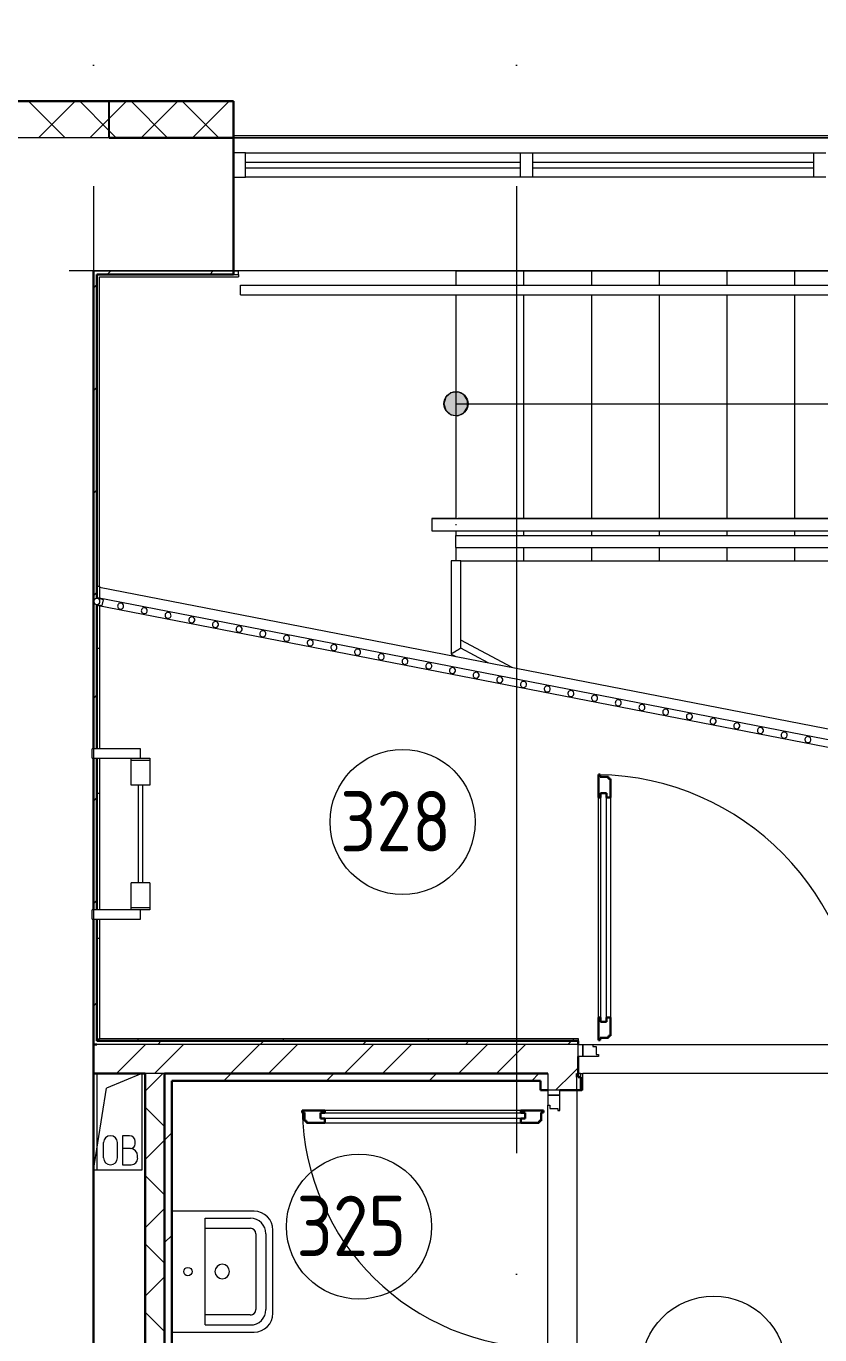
# Model space of a CAD drawing. Header units: millimetres. Extents: x -421858 to 614926, y -468665 to 141641.
# Drawn here: x 274618 to 277901, y 24836 to 30248 of the extents above; entities that cross this region are included whole.
import ezdxf

# ---------------------------------------------------------------- set-up
doc = ezdxf.new("R2010")
doc.units = ezdxf.units.MM
doc.linetypes.add('ADSK_Линия сетки', pattern=[25, 20, -2.5, 0, -2.5])
for name, color, linetype, lineweight in [('Витраж', 7, 'Continuous', 9), ('Двери', 252, 'Continuous', 9), ('Лестницы', 252, 'Continuous', 9), ('Линии', 252, 'Continuous', 9), ('Марки помещений', 252, 'Continuous', 20), ('Обобщенные модели', 252, 'Continuous', 18), ('Оборудование', 8, 'Continuous', 18), ('Ограждение', 252, 'Continuous', 9), ('Оси', 252, 'Continuous', 9), ('Панели витража', 252, 'Continuous', 9), ('Перекрытие', 252, 'Continuous', 18), ('Стены внутренние', 7, 'Continuous', 18), ('Стены наружные', 7, 'Continuous', 18), ('Стены штриховка', 252, 'Continuous', 9), ('Стрелки вверх', 252, 'Continuous', 18)]:
    doc.layers.add(name, color=color, linetype=linetype, lineweight=lineweight)
doc.layers.add('Двери открывание', color=7, linetype='Continuous', lineweight=9, true_color=0xc0c0c0)
doc.styles.add('GOST Common_2', font='', dxfattribs={"width": 0.9, "height": 250})
doc.styles.get('GOST Common_2').set_extended_font_data('GOST type B')

# ---------------------------------------------------------------- blocks, each defined once
blk = doc.blocks.new('3 этаж')
at = {"layer": 'Стрелки вверх', "true_color": 0x636466}
h = blk.add_hatch(color=251, dxfattribs=at)
edge = h.paths.add_edge_path()
edge.add_arc((276395.8, 28686.6), 50, 0, 360)
blk.add_hatch(color=251, dxfattribs=at).paths.add_polyline_path([(276402.9, 28637.1), (276428.5, 28648.8), (276443.8, 28672.5), (276443.8, 28700.6), (276428.5, 28724.3), (276402.9, 28736), (276375, 28732), (276353.7, 28713.6), (276345.8, 28686.6), (276353.7, 28659.5), (276375, 28641.1)])
at = {"layer": 'Витраж', "color": 251, "lineweight": 18, "true_color": 0x636466}
for p, q in [((275525.9, 29724.1), (275475.9, 29724.1)), ((275475.9, 29624.1), (275475.9, 29724.1)), ((275525.9, 29624.1), (275525.9, 29724.1)), ((275475.9, 29624.1), (275525.9, 29624.1))]:
    blk.add_line(p, q, dxfattribs=at)
at = {"layer": 'Витраж', "color": 251, "true_color": 0x636466}
for p, q in [((275525.9, 29724.1), (276663.4, 29724.1)), ((276713.4, 29724.1), (277875.9, 29724.1)), ((276663.4, 29624.1), (275525.9, 29624.1)), ((277875.9, 29624.1), (276713.4, 29624.1))]:
    blk.add_line(p, q, dxfattribs=at)
at = {"layer": 'Витраж', "color": 251, "lineweight": 18, "true_color": 0x636466, "extrusion": (0, 0, -1)}
for p, q in [((276663.4, 29624.1), (276663.4, 29724.1)), ((276663.4, 29724.1), (276713.4, 29724.1)), ((276713.4, 29624.1), (276713.4, 29724.1)), ((277875.9, 29624.1), (277875.9, 29724.1)), ((277875.9, 29724.1), (277925.9, 29724.1)), ((276713.4, 29624.1), (276663.4, 29624.1)), ((277925.9, 29624.1), (277875.9, 29624.1))]:
    blk.add_line(p, q, dxfattribs=at)
at = {"layer": 'Двери', "color": 251, "lineweight": 30, "true_color": 0x636466}
for p, q in [((276984.8, 27152.6), (276992.8, 27152.6)), ((276984.8, 27058.6), (276984.8, 27152.6)), ((276992.8, 27152.6), (276992.8, 27143.6)), ((276992.8, 27143.6), (277026.8, 27143.6)), ((277026.8, 27143.6), (277026.8, 27134.6)), ((277026.8, 27134.6), (277034.8, 27134.6)), ((277034.8, 27134.6), (277034.8, 27058.6)), ((276993.8, 27076.6), (276993.8, 27058.6)), ((277017.8, 27076.6), (276993.8, 27076.6)), ((277017.8, 27058.6), (277017.8, 27076.6)), ((276993.8, 27058.6), (276984.8, 27058.6)), ((277034.8, 27058.6), (277017.8, 27058.6)), ((276984.8, 26054.6), (276984.8, 26148.6)), ((276993.8, 26148.6), (276984.8, 26148.6)), ((276993.8, 26130.6), (276993.8, 26148.6)), ((277017.8, 26148.6), (277017.8, 26130.6)), ((277034.8, 26148.6), (277017.8, 26148.6)), ((277034.8, 26148.6), (277034.8, 26072.6)), ((277017.8, 26130.6), (276993.8, 26130.6)), ((276992.8, 26054.6), (276984.8, 26054.6)), ((276992.8, 26063.6), (276992.8, 26054.6)), ((277026.8, 26063.6), (276992.8, 26063.6)), ((277026.8, 26072.6), (277026.8, 26063.6)), ((277034.8, 26072.6), (277026.8, 26072.6)), ((275853.8, 25762.9), (275759.8, 25762.9)), ((275759.8, 25762.9), (275759.8, 25754.9)), ((275759.8, 25754.9), (275768.8, 25754.9)), ((275768.8, 25754.9), (275768.8, 25720.9)), ((275768.8, 25720.9), (275777.8, 25720.9)), ((275777.8, 25720.9), (275777.8, 25712.9)), ((275777.8, 25712.9), (275853.8, 25712.9)), ((275835.8, 25753.9), (275853.8, 25753.9)), ((275835.8, 25729.9), (275835.8, 25753.9)), ((275853.8, 25729.9), (275835.8, 25729.9)), ((275853.8, 25753.9), (275853.8, 25762.9)), ((275853.8, 25712.9), (275853.8, 25729.9)), ((276757.8, 25762.9), (276663.8, 25762.9)), ((276663.8, 25753.9), (276663.8, 25762.9)), ((276681.8, 25753.9), (276663.8, 25753.9)), ((276663.8, 25729.9), (276681.8, 25729.9)), ((276663.8, 25712.9), (276663.8, 25729.9)), ((276663.8, 25712.9), (276739.8, 25712.9)), ((276681.8, 25729.9), (276681.8, 25753.9)), ((276739.8, 25712.9), (276739.8, 25720.9)), ((276739.8, 25720.9), (276748.8, 25720.9)), ((276748.8, 25720.9), (276748.8, 25754.9)), ((276748.8, 25754.9), (276757.8, 25754.9)), ((276757.8, 25754.9), (276757.8, 25762.9))]:
    blk.add_line(p, q, dxfattribs=at)
at = {"layer": 'Двери', "color": 251, "true_color": 0x636466}
for p, q in [((276993.8, 27076.6), (276993.8, 26130.6)), ((277017.8, 27076.6), (276993.8, 27076.6)), ((277017.8, 26130.6), (277017.8, 27076.6)), ((276984.8, 26148.6), (276984.8, 27058.6)), ((277034.8, 27058.6), (277034.8, 26148.6)), ((276993.8, 26130.6), (277017.8, 26130.6)), ((276900.8, 26036.6), (276920.8, 26036.6)), ((276900.8, 25986.6), (276900.8, 26036.6)), ((276920.8, 26036.6), (276920.8, 25986.6)), ((276920.8, 26036.6), (276961.8, 26036.6)), ((276920.8, 25986.6), (276920.8, 26036.6)), ((276961.8, 26036.6), (276961.8, 26028.6)), ((276920.8, 25986.6), (276900.8, 25986.6)), ((276984.8, 25986.6), (276920.8, 25986.6)), ((276961.8, 26028.6), (276975.8, 26028.6)), ((276975.8, 26028.6), (276975.8, 25994.6)), ((276975.8, 25994.6), (276984.8, 25994.6)), ((276984.8, 25994.6), (276984.8, 25986.6)), ((276825.8, 25846.9), (276775.8, 25846.9)), ((276775.8, 25846.9), (276775.8, 25826.9)), ((276775.8, 25826.9), (276825.8, 25826.9)), ((276825.8, 25826.9), (276775.8, 25826.9)), ((276775.8, 25826.9), (276775.8, 25785.9)), ((276825.8, 25826.9), (276825.8, 25846.9)), ((276825.8, 25762.9), (276825.8, 25826.9)), ((276775.8, 25785.9), (276783.8, 25785.9)), ((276783.8, 25785.9), (276783.8, 25771.9)), ((276783.8, 25771.9), (276817.8, 25771.9)), ((276817.8, 25771.9), (276817.8, 25762.9)), ((275835.8, 25753.9), (276681.8, 25753.9)), ((275835.8, 25729.9), (275835.8, 25753.9)), ((276681.8, 25729.9), (275835.8, 25729.9)), ((276663.8, 25762.9), (275853.8, 25762.9)), ((275853.8, 25712.9), (276663.8, 25712.9)), ((276681.8, 25753.9), (276681.8, 25729.9)), ((276817.8, 25762.9), (276825.8, 25762.9))]:
    blk.add_line(p, q, dxfattribs=at)
at = {"layer": 'Двери открывание', "color": 251, "true_color": 0x636466}
for centre, radius, start, end in [((276966.8, 26054.6), 1098, 0, 89.0607), ((276757.8, 25780.9), 998, 181.0334, 270)]:
    blk.add_arc(centre, radius, start, end, dxfattribs=at)
at = {"layer": 'Лестницы', "color": 251, "true_color": 0x636466}
for p, q in [((276395.8, 29236.6), (276395.8, 29176.6)), ((276395.8, 29236.6), (276675.8, 29236.6)), ((276395.8, 29236.6), (276395.8, 29176.6)), ((276675.8, 29236.6), (276955.8, 29236.6)), ((276675.8, 29236.6), (276675.8, 29176.6)), ((276675.8, 29236.6), (276675.8, 29176.6)), ((276955.8, 29236.6), (277235.8, 29236.6)), ((276955.8, 29236.6), (276955.8, 29176.6)), ((276955.8, 29236.6), (276955.8, 29176.6)), ((277235.8, 29236.6), (277515.8, 29236.6)), ((277235.8, 29236.6), (277235.8, 29176.6)), ((277235.8, 29236.6), (277235.8, 29176.6)), ((277515.8, 29236.6), (277795.8, 29236.6)), ((277515.8, 29236.6), (277515.8, 29176.6)), ((277515.8, 29236.6), (277515.8, 29176.6)), ((277795.8, 29236.6), (278075.8, 29236.6)), ((277795.8, 29236.6), (277795.8, 29176.6)), ((277795.8, 29236.6), (277795.8, 29176.6)), ((276395.8, 29136.6), (276395.8, 28211.6)), ((276395.8, 29136.6), (276395.8, 28211.6)), ((276675.8, 29136.6), (276675.8, 28211.6)), ((276675.8, 29136.6), (276675.8, 28211.6)), ((276955.8, 29136.6), (276955.8, 28211.6)), ((276955.8, 29136.6), (276955.8, 28211.6)), ((277235.8, 29136.6), (277235.8, 28211.6)), ((277235.8, 29136.6), (277235.8, 28211.6)), ((277515.8, 29136.6), (277515.8, 28211.6)), ((277515.8, 29136.6), (277515.8, 28211.6)), ((277795.8, 29136.6), (277795.8, 28211.6)), ((277795.8, 29136.6), (277795.8, 28211.6)), ((276395.8, 28161.6), (276395.8, 28141.6)), ((276395.8, 28161.6), (276395.8, 28141.6)), ((276675.8, 28161.6), (276675.8, 28141.6)), ((276675.8, 28161.6), (276675.8, 28141.6)), ((276955.8, 28161.6), (276955.8, 28141.6)), ((276955.8, 28161.6), (276955.8, 28141.6)), ((277235.8, 28161.6), (277235.8, 28141.6)), ((277235.8, 28161.6), (277235.8, 28141.6)), ((277515.8, 28161.6), (277515.8, 28141.6)), ((277515.8, 28161.6), (277515.8, 28141.6)), ((277795.8, 28161.6), (277795.8, 28141.6)), ((277795.8, 28161.6), (277795.8, 28141.6)), ((276395.8, 28091.6), (276395.8, 28036.6)), ((276395.8, 28091.6), (276395.8, 28036.6)), ((276675.8, 28091.6), (276675.8, 28036.6)), ((276675.8, 28091.6), (276675.8, 28036.6)), ((276955.8, 28091.6), (276955.8, 28036.6)), ((276955.8, 28091.6), (276955.8, 28036.6)), ((277235.8, 28091.6), (277235.8, 28036.6)), ((277235.8, 28091.6), (277235.8, 28036.6)), ((277515.8, 28091.6), (277515.8, 28036.6)), ((277515.8, 28091.6), (277515.8, 28036.6)), ((277795.8, 28091.6), (277795.8, 28036.6)), ((277795.8, 28091.6), (277795.8, 28036.6)), ((276415.8, 28036.6), (276675.8, 28036.6)), ((276675.8, 28036.6), (276955.8, 28036.6)), ((276955.8, 28036.6), (277235.8, 28036.6)), ((277235.8, 28036.6), (277515.8, 28036.6)), ((277515.8, 28036.6), (277795.8, 28036.6)), ((277795.8, 28036.6), (278075.8, 28036.6))]:
    blk.add_line(p, q, dxfattribs=at)
at = {"layer": 'Линии', "color": 251, "lineweight": 18, "ltscale": 200, "true_color": 0x636466}
for p, q in [((275095.8, 25916.6), (274949.9, 25855.5)), ((275095.8, 25916.6), (275095.8, 25516.6)), ((274895.8, 25516.6), (274949.9, 25855.5)), ((275045.8, 25659.1), (275015.8, 25659.1)), ((275015.8, 25659.1), (275015.8, 25539.1)), ((274938.3, 25567.8), (274938.3, 25630.4)), ((274995.6, 25567.8), (274995.6, 25630.4)), ((275049.1, 25605.7), (275015.8, 25605.7)), ((275069.1, 25625.7), (275069.1, 25635.7)), ((275079.1, 25565.7), (275079.1, 25575.7)), ((275095.8, 25516.6), (274895.8, 25516.6)), ((275015.8, 25539.1), (275052.5, 25539.1))]:
    blk.add_line(p, q, dxfattribs=at)
at = {"layer": 'Линии', "color": 251, "lineweight": 18, "true_color": 0x636466}
for centre, radius, start, end in [((274966.9, 25630.4), 28.7, 0, 180), ((275045.8, 25635.7), 23.3, 0, 90), ((275049.1, 25625.7), 20, 270, 0), ((275049.1, 25575.7), 30, 0, 90), ((274966.9, 25567.8), 28.7, 180, 0), ((275052.5, 25565.7), 26.7, 270, 0)]:
    blk.add_arc(centre, radius, start, end, dxfattribs=at)
at = {"layer": 'Марки помещений', "color": 251, "true_color": 0x636466}
for centre in [(276174.9, 26956.9), (275994.5, 25283.2), (277461.8, 24695.7)]:
    blk.add_circle(centre, 300, dxfattribs=at)
at = {"layer": 'Обобщенные модели', "color": 251, "true_color": 0x636466}
for p, q in [((275560.8, 25346.9), (275220.8, 25346.9)), ((275358.8, 25317.4), (275545.9, 25317.4)), ((275358.8, 24876.3), (275358.8, 25317.4)), ((275358.8, 25276.1), (275545.9, 25276.1)), ((275568.2, 25253.9), (275568.2, 24939.8)), ((275609.5, 25253.9), (275609.5, 24939.8)), ((275638.8, 25096.9), (275638.8, 25268.9)), ((275638.8, 24924.8), (275638.8, 25096.9)), ((275545.9, 24917.6), (275358.8, 24917.6)), ((275220.8, 24846.8), (275560.8, 24846.8)), ((275358.8, 24876.3), (275545.9, 24876.3))]:
    blk.add_line(p, q, dxfattribs=at)
blk.add_circle((275287.1, 25096.8), 17.5, dxfattribs=at)
for centre, radius, start, end in [((275560.8, 25268.9), 78, 0, 90), ((275545.9, 25253.9), 63.6, 0, 90), ((275545.9, 25253.9), 22.3, 0, 90), ((275428.9, 25097.3), 30, 90, 270), ((275428.9, 25097.3), 30, 270, 90), ((275545.9, 24939.8), 63.6, 270, 0), ((275545.9, 24939.8), 22.3, 270, 0), ((275560.8, 24924.8), 78, 270, 0)]:
    blk.add_arc(centre, radius, start, end, dxfattribs=at)
at = {"layer": 'Оборудование', "color": 251, "true_color": 0x636466}
for p, q in [((275090.8, 27259.2), (274890.6, 27259.2)), ((274890.6, 27221.1), (274890.6, 27259.2)), ((275090.8, 27221.1), (275090.8, 27259.2)), ((274890.6, 27221.1), (275052.7, 27221.1)), ((275052.7, 27211.1), (275052.7, 27221.1)), ((275052.7, 27221.1), (275128.9, 27221.1)), ((275052.7, 27109.5), (275052.7, 27211.1)), ((275128.9, 27211.1), (275052.7, 27211.1)), ((275128.9, 27221.1), (275128.9, 27211.1)), ((275128.9, 27211.1), (275128.9, 27109.5)), ((275128.9, 27109.5), (275052.7, 27109.5)), ((275080.8, 27109.5), (275080.8, 26704.5)), ((275100.8, 26704.5), (275100.8, 27109.5)), ((275052.7, 26602.9), (275052.7, 26704.5)), ((275128.9, 26704.5), (275052.7, 26704.5)), ((275128.9, 26704.5), (275128.9, 26602.9)), ((275052.7, 26592.9), (274890.6, 26592.9)), ((274890.6, 26554.8), (274890.6, 26592.9)), ((275052.7, 26592.9), (275052.7, 26602.9)), ((275052.7, 26602.9), (275128.9, 26602.9)), ((275128.9, 26592.9), (275052.7, 26592.9)), ((275090.8, 26554.8), (275090.8, 26592.9)), ((275128.9, 26602.9), (275128.9, 26592.9)), ((274890.6, 26554.8), (275090.8, 26554.8))]:
    blk.add_line(p, q, dxfattribs=at)
at = {"layer": 'Ограждение', "color": 251, "true_color": 0x636466}
for p, q in [((274920.8, 29211.6), (275495.8, 29211.6)), ((274920.8, 27932.4), (274920.8, 29211.6)), ((275475.9, 29221.6), (275495.8, 29221.6)), ((275495.8, 29221.6), (275495.8, 29211.6)), ((275504.8, 29176.6), (275929.9, 29176.6)), ((275504.8, 29136.6), (275504.8, 29176.6)), ((275929.9, 29176.6), (276115.8, 29176.6)), ((276115.8, 29176.6), (279755.8, 29176.6)), ((275504.8, 29136.6), (275929.9, 29136.6)), ((275929.9, 29136.6), (276115.8, 29136.6)), ((276115.8, 29136.6), (279755.8, 29136.6)), ((276396.2, 28211.6), (276295.8, 28211.6)), ((276295.8, 28211.6), (276295.8, 28161.6)), ((276295.8, 28211.6), (276395.8, 28211.6)), ((276395.8, 28211.6), (279755.8, 28211.6)), ((279763.6, 28211.6), (276403.6, 28211.6)), ((276295.8, 28188.9), (276295.8, 28184.2)), ((276295.8, 28161.6), (276396.2, 28161.6)), ((276295.8, 28161.6), (276395.8, 28161.6)), ((276395.8, 28161.6), (279755.8, 28161.6)), ((276403.6, 28161.6), (279763.6, 28161.6)), ((276395.8, 28141.6), (279755.8, 28141.6)), ((276395.8, 28091.6), (276395.8, 28141.6)), ((276395.8, 28091.6), (279755.8, 28091.6)), ((276375.8, 28036.6), (276375.8, 27651.5)), ((276415.8, 28036.6), (276375.8, 28036.6)), ((276415.8, 27675.5), (276415.8, 28036.6)), ((274910.8, 27932.4), (274920.8, 27932.4)), ((274920.8, 27932.4), (274920.8, 27882.1)), ((274913.6, 27883.5), (274913.3, 27881.5)), ((279323.2, 27026.4), (274913.6, 27883.5)), ((274910.8, 27853.5), (279320.3, 26996.4)), ((274920.8, 27851.6), (274920.8, 27259.2)), ((276528.6, 27615), (276415.8, 27675.5)), ((276375.8, 27651.5), (276395.8, 27640.8)), ((274920.8, 27221.2), (274920.8, 26592.9)), ((274920.8, 26554.9), (274920.8, 26061.6)), ((274920.8, 26061.6), (274910.8, 26051.6)), ((274910.8, 26051.6), (274920.8, 26061.6)), ((274920.8, 26061.6), (276900.8, 26061.6)), ((276900.8, 26061.6), (276900.8, 26051.6)), ((276910.8, 25916.6), (276920.8, 25916.6)), ((276910.8, 25916.6), (276910.8, 25901.6)), ((276920.8, 25846.9), (276920.8, 25916.6)), ((276920.8, 25846.9), (276915.8, 25846.9))]:
    blk.add_line(p, q, dxfattribs=at)
at = {"layer": 'Ограждение', "color": 251, "lineweight": 18, "true_color": 0x636466}
for p, q in [((274937.7, 27876.3), (274913.2, 27881.1)), ((274910.8, 27856.1), (274932.9, 27851.8)), ((274932.9, 27851.8), (274937.7, 27876.3))]:
    blk.add_line(p, q, dxfattribs=at)
at = {"layer": 'Ограждение', "color": 251, "linetype": 'Continuous', "true_color": 0x636466}
for p, q in [((274910.8, 27676.3), (274920.1, 27676.3)), ((274910.8, 27076.3), (274920.8, 27076.3)), ((274910.8, 26476.3), (274920.8, 26476.3)), ((275081.8, 26051.6), (275081.8, 26061.6)), ((275681.8, 26051.6), (275681.8, 26061.6)), ((276281.8, 26051.6), (276281.8, 26061.6)), ((276881.8, 26051.6), (276881.8, 26061.6))]:
    blk.add_line(p, q, dxfattribs=at)
at = {"layer": 'Ограждение', "color": 251, "lineweight": 18, "true_color": 0x636466}
for centre, start, end in [((274910.8, 27868.8), 79, 259), ((274910.8, 27868.8), 259, 79), ((275008.8, 27849.7), 79, 259), ((275008.8, 27849.7), 259, 79), ((275106.8, 27830.7), 79, 259), ((275106.8, 27830.7), 259, 79), ((275204.8, 27811.6), 79, 259), ((275204.8, 27811.6), 259, 79), ((275302.9, 27792.6), 79, 259), ((275302.9, 27792.6), 259, 79), ((275400.9, 27773.5), 79, 259), ((275400.9, 27773.5), 259, 79), ((275498.9, 27754.5), 79, 259), ((275498.9, 27754.5), 259, 79), ((275596.9, 27735.4), 79, 259), ((275596.9, 27735.4), 259, 79), ((275695, 27716.4), 79, 259), ((275695, 27716.4), 259, 79), ((275793, 27697.3), 79, 259), ((275793, 27697.3), 259, 79), ((275891, 27678.3), 79, 259), ((275891, 27678.3), 259, 79), ((275989, 27659.2), 79, 259), ((275989, 27659.2), 259, 79), ((276087, 27640.2), 79, 259), ((276087, 27640.2), 259, 79), ((276185.1, 27621.1), 79, 259), ((276185.1, 27621.1), 259, 79), ((276283.1, 27602), 79, 259), ((276283.1, 27602), 259, 79), ((276381.1, 27583), 79, 259), ((276381.1, 27583), 259, 79), ((276479.1, 27563.9), 79, 259), ((276479.1, 27563.9), 259, 79), ((276577.2, 27544.9), 79, 259), ((276577.2, 27544.9), 259, 79), ((276675.2, 27525.8), 79, 259), ((276675.2, 27525.8), 259, 79), ((276773.2, 27506.8), 79, 259), ((276773.2, 27506.8), 259, 79), ((276871.2, 27487.7), 79, 259), ((276871.2, 27487.7), 259, 79), ((276969.2, 27468.7), 79, 259), ((276969.2, 27468.7), 259, 79), ((277067.3, 27449.6), 79, 259), ((277067.3, 27449.6), 259, 79), ((277165.3, 27430.6), 79, 259), ((277165.3, 27430.6), 259, 79), ((277263.3, 27411.5), 79, 259), ((277263.3, 27411.5), 259, 79), ((277361.3, 27392.5), 79, 259), ((277361.3, 27392.5), 259, 79), ((277459.4, 27373.4), 79, 259), ((277459.4, 27373.4), 259, 79), ((277557.4, 27354.3), 79, 259), ((277557.4, 27354.3), 259, 79), ((277655.4, 27335.3), 79, 259), ((277655.4, 27335.3), 259, 79), ((277753.4, 27316.2), 79, 259), ((277753.4, 27316.2), 259, 79), ((277851.4, 27297.2), 79, 259), ((277851.4, 27297.2), 259, 79)]:
    blk.add_arc(centre, 12.5, start, end, dxfattribs=at)
at = {"layer": 'Ограждение', "color": 251, "true_color": 0x636466}
blk.add_open_spline([(276395.8, 28188.5), (276395.8, 28187.8), (276395.8, 28186.6), (276395.8, 28185.3), (276395.8, 28184.6)], degree=3, dxfattribs=at)
blk.add_open_spline([(276415.8, 27675.5), (276415.8, 27675.5), (276415.3, 27675.2), (276413.6, 27674.2), (276411.7, 27673), (276410, 27672), (276408, 27670.8), (276405.8, 27669.5), (276403.5, 27668.1), (276401, 27666.6), (276398.4, 27665.1), (276395.8, 27663.5), (276393.2, 27661.9), (276390.6, 27660.4), (276388.1, 27658.9), (276385.8, 27657.5), (276383.6, 27656.2), (276381.6, 27655), (276379.9, 27654), (276377.9, 27652.8), (276376.2, 27651.8), (276375.8, 27651.5), (276375.8, 27651.5)], degree=3, knots=[0, 0, 0, 0, 0.083333, 0.166667, 0.208333, 0.25, 0.291667, 0.333333, 0.375, 0.416667, 0.458333, 0.5, 0.541667, 0.583333, 0.625, 0.666667, 0.708333, 0.75, 0.791667, 0.833333, 0.916667, 1, 1, 1, 1], dxfattribs=at)
at = {"layer": 'Оси', "color": 251, "linetype": 'ADSK_Линия сетки', "ltscale": 200, "true_color": 0x636466}
for p, q in [((274895.8, 34587.2), (274895.8, -31389.6)), ((276645.8, 34587.2), (276645.8, -31389.6)), ((308795.8, 29236.6), (237073.5, 29236.6))]:
    blk.add_line(p, q, dxfattribs=at)
at = {"layer": 'Панели витража', "color": 251, "lineweight": 18, "true_color": 0x636466}
for p, q in [((275525.9, 29686.6), (276663.4, 29686.6)), ((275525.9, 29661.6), (275525.9, 29686.6)), ((276663.4, 29661.6), (276663.4, 29686.6)), ((276713.4, 29686.6), (277875.9, 29686.6)), ((276713.4, 29661.6), (276713.4, 29686.6)), ((277875.9, 29661.6), (277875.9, 29686.6)), ((276663.4, 29661.6), (275525.9, 29661.6)), ((277875.9, 29661.6), (276713.4, 29661.6))]:
    blk.add_line(p, q, dxfattribs=at)
at = {"layer": 'Перекрытие', "color": 251, "true_color": 0x636466}
for p, q in [((276395.8, 29236.6), (275495.8, 29236.6)), ((274920.8, 27927.5), (279504.3, 27036.6)), ((276628.2, 27595.6), (276415.7, 27709.5)), ((275095.8, 25916.6), (275095.8, 25516.6)), ((275095.8, 25516.6), (274895.8, 25516.6))]:
    blk.add_line(p, q, dxfattribs=at)
at = {"layer": 'Стены внутренние', "color": 251, "lineweight": 30, "true_color": 0x636466}
for p, q in [((275475.9, 29938.6), (273245.8, 29938.6)), ((275475.9, 29236.6), (275475.9, 29938.6)), ((275475.9, 29786.6), (274960.8, 29786.6)), ((274895.8, 29236.6), (274895.8, 27259.2)), ((274895.8, 27221.1), (274895.8, 26592.9)), ((274895.8, 25916.6), (274895.8, 23376.6))]:
    blk.add_line(p, q, dxfattribs=at)
at = {"layer": 'Стены внутренние', "color": 251, "linetype": 'Continuous', "lineweight": 9, "true_color": 0x636466}
for p, q in [((274778.8, 29786.6), (274628.8, 29936.6)), ((274669.3, 29786.6), (274819.3, 29936.6)), ((274714.2, 29936.6), (274713.1, 29938.6)), ((274958.8, 29818.7), (274840.9, 29936.6)), ((274962.8, 29867.9), (275031.4, 29936.6)), ((275203.1, 29786.6), (275053.1, 29936.6)), ((275093.5, 29786.6), (275243.5, 29936.6)), ((275415.2, 29786.6), (275265.2, 29936.6)), ((275305.7, 29786.6), (275455.7, 29936.6)), ((275444.1, 29938.6), (275442.9, 29936.6)), ((274958.8, 29908.3), (274960.8, 29908.3)), ((274960.8, 29908.3), (274962.8, 29908.3)), ((274881.4, 29786.6), (274958.8, 29863.9)), ((274990.9, 29786.6), (274962.8, 29814.7))]:
    blk.add_line(p, q, dxfattribs=at)
at = {"layer": 'Стены внутренние', "color": 251, "true_color": 0x636466}
for p, q in [((274960.8, 29786.6), (273245.8, 29786.6)), ((275475.9, 29786.6), (282640.8, 29786.6)), ((274895.8, 29236.6), (275475.9, 29236.6))]:
    blk.add_line(p, q, dxfattribs=at)
at = {"layer": 'Стены наружные', "color": 251, "true_color": 0x636466}
for p, q in [((275475.9, 29796.6), (280285.9, 29796.6)), ((280285.9, 29786.6), (275475.9, 29786.6)), ((275475.9, 29236.6), (275495.8, 29236.6)), ((275495.8, 29221.6), (275495.8, 29236.6)), ((276961.8, 26036.6), (278069.8, 26036.6)), ((274910.8, 25916.6), (274910.8, 25516.6)), ((276910.8, 25916.6), (276900.8, 25916.6)), ((278130.8, 25916.6), (276920.8, 25916.6)), ((276895.8, 25846.9), (276895.8, 24716.9)), ((276775.8, 24777.9), (276775.8, 25785.9))]:
    blk.add_line(p, q, dxfattribs=at)
at = {"layer": 'Стены наружные', "color": 251, "linetype": 'Continuous', "lineweight": 9, "true_color": 0x636466}
for p, q in [((274952.8, 29221.6), (274967.8, 29236.6)), ((275377.1, 29221.6), (275392.1, 29236.6)), ((274895.8, 29164.5), (274910.8, 29179.5)), ((274895.8, 28740.3), (274910.8, 28755.3)), ((274895.8, 28316), (274910.8, 28331)), ((274895.8, 27891.7), (274910.8, 27906.7)), ((274895.8, 27467.5), (274910.8, 27482.5)), ((274895.8, 27043.2), (274910.8, 27058.2)), ((274895.8, 26618.9), (274910.8, 26633.9)), ((274895.8, 26194.7), (274910.8, 26209.7)), ((274991.5, 25916.6), (275111.5, 26036.6)), ((275148.7, 25916.6), (275268.7, 26036.6)), ((275161.9, 26036.6), (275176.9, 26051.6)), ((275463, 25916.6), (275583, 26036.6)), ((275586.2, 26036.6), (275601.2, 26051.6)), ((275620.2, 25916.6), (275740.2, 26036.6)), ((275934.5, 25916.6), (276054.5, 26036.6)), ((276010.4, 26036.6), (276025.4, 26051.6)), ((276091.6, 25916.6), (276211.6, 26036.6)), ((276405.9, 25916.6), (276525.9, 26036.6)), ((276434.7, 26036.6), (276449.7, 26051.6)), ((276563.1, 25916.6), (276683.1, 26036.6)), ((276859, 26036.6), (276874, 26051.6)), ((276877.4, 25916.6), (276900.8, 25939.9)), ((275110.8, 25844), (275183.3, 25916.6)), ((275436.2, 25886.6), (275466.2, 25916.6)), ((275860.4, 25886.6), (275890.4, 25916.6)), ((276284.7, 25886.6), (276314.7, 25916.6)), ((276709, 25886.6), (276739, 25916.6)), ((276807.7, 25846.9), (276877.4, 25916.6)), ((276910.8, 25876.2), (276915.8, 25881.2)), ((275190.8, 25697.6), (275110.8, 25777.6)), ((275190.8, 25641.2), (275220.8, 25671.2)), ((275110.8, 25561.2), (275190.8, 25641.2)), ((275190.8, 25414.8), (275110.8, 25494.8)), ((275110.8, 25278.3), (275190.8, 25358.3)), ((275190.8, 25216.9), (275220.8, 25246.9)), ((275190.8, 25131.9), (275110.8, 25211.9)), ((275110.8, 24995.5), (275190.8, 25075.5)), ((275190.8, 24849.1), (275110.8, 24929.1))]:
    blk.add_line(p, q, dxfattribs=at)
at = {"layer": 'Стены наружные', "color": 251, "lineweight": 30, "true_color": 0x636466}
for p, q in [((275475.9, 29221.6), (275475.9, 29236.6)), ((274910.8, 29221.6), (275475.9, 29221.6)), ((274910.8, 29221.6), (274910.8, 27880.6)), ((274910.8, 27857), (274910.8, 27259.2)), ((274910.8, 27221.2), (274910.8, 26592.9)), ((274895.8, 25916.6), (274895.8, 26554.8)), ((274910.8, 26554.9), (274910.8, 26051.6)), ((274895.8, 26036.6), (274910.8, 26036.6)), ((276900.8, 26051.6), (274910.8, 26051.6)), ((276900.8, 26051.6), (276900.8, 26036.6)), ((276900.8, 25901.6), (276900.8, 25986.6)), ((274895.8, 25916.6), (275110.8, 25916.6)), ((275110.8, 25916.6), (275110.8, 23376.6)), ((275190.8, 25916.6), (276775.8, 25916.6)), ((275190.8, 25916.6), (275190.8, 23376.6)), ((276745.8, 25886.6), (275220.8, 25886.6)), ((275220.8, 25886.6), (275220.8, 24706.7)), ((276745.8, 25886.6), (276745.8, 25846.9)), ((276895.8, 25916.6), (276895.8, 25901.6)), ((276910.8, 25901.6), (276900.8, 25901.6)), ((276910.8, 25896.6), (276910.8, 25901.6)), ((276915.8, 25896.6), (276910.8, 25896.6)), ((276915.8, 25846.9), (276915.8, 25896.6)), ((276745.8, 25846.9), (276775.8, 25846.9)), ((276825.8, 25846.9), (276915.8, 25846.9))]:
    blk.add_line(p, q, dxfattribs=at)
at = {"layer": 'Стены штриховка', "color": 251, "true_color": 0x636466}
for p, q in [((273247.8, 29936.6), (274958.8, 29936.6)), ((274958.8, 29936.6), (274958.8, 29786.6)), ((274960.8, 29786.6), (274960.8, 29938.6)), ((275475.9, 29936.6), (274962.8, 29936.6)), ((274962.8, 29786.6), (274962.8, 29936.6)), ((276900.8, 26036.6), (274910.8, 26036.6)), ((275190.8, 25916.6), (275110.8, 25916.6)), ((276775.8, 25916.6), (276775.8, 25846.9)), ((276895.8, 25916.6), (276900.8, 25916.6)), ((276895.8, 25846.9), (276895.8, 25901.6)), ((276910.8, 25846.9), (276910.8, 25896.6))]:
    blk.add_line(p, q, dxfattribs=at)
at = {"layer": 'Стрелки вверх', "color": 251, "true_color": 0x636466}
for p, q in [((276353.7, 28713.6), (276345.8, 28686.6)), ((276375, 28732), (276353.7, 28713.6)), ((276402.9, 28736), (276375, 28732)), ((276428.5, 28724.3), (276402.9, 28736)), ((276443.8, 28700.6), (276428.5, 28724.3)), ((276443.8, 28672.5), (276443.8, 28700.6)), ((276345.8, 28686.6), (276353.7, 28659.5)), ((276353.7, 28659.5), (276375, 28641.1)), ((276375, 28641.1), (276402.9, 28637.1)), ((276395.8, 28686.6), (276675.8, 28686.6)), ((276402.9, 28637.1), (276428.5, 28648.8)), ((276428.5, 28648.8), (276443.8, 28672.5)), ((276675.8, 28686.6), (276955.8, 28686.6)), ((276955.8, 28686.6), (277235.8, 28686.6)), ((277235.8, 28686.6), (277515.8, 28686.6)), ((277515.8, 28686.6), (277795.8, 28686.6)), ((277795.8, 28686.6), (278075.8, 28686.6))]:
    blk.add_line(p, q, dxfattribs=at)
blk.add_circle((276395.8, 28686.6), 50, dxfattribs=at)
at = {"layer": 'Марки помещений', "color": 251, "true_color": 0x636466, "style": 'GOST Common_2', "width": 0.9}
for s, p in [('328', (275916.1, 26834.7)), ('325', (275735.7, 25160.9))]:
    blk.add_text(s, height=250, dxfattribs=at).set_placement(p)

msp = doc.modelspace()

# ---------------------------------------------------------------- block references
msp.add_blockref('3 этаж', (0, 0))

doc.saveas('drawing.dxf')
